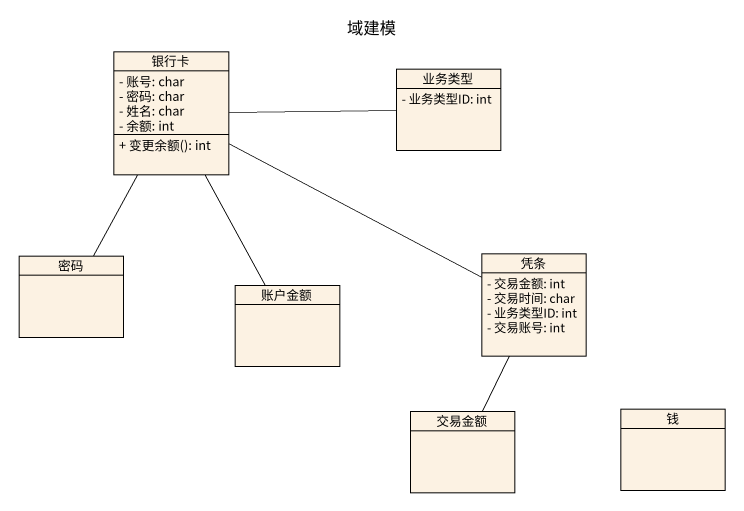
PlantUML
@startuml
title 域建模
hide circle
hide empty members
skinparam classAttributeIconSize 0
class 银行卡 {
  - 账号: char
  - 密码: char
  - 姓名: char
  - 余额: int
  + 变更余额(): int
}
class 业务类型 {
  - 业务类型ID: int
}
class 凭条 {
  - 交易金额: int
  - 交易时间: char
  - 业务类型ID: int
  - 交易账号: int
}
class 密码
class 账户金额
class 交易金额
class 钱
银行卡 -right- 业务类型
银行卡 -right- 凭条
银行卡 -- 密码
银行卡 -- 账户金额
凭条 -- 交易金额
@enduml
